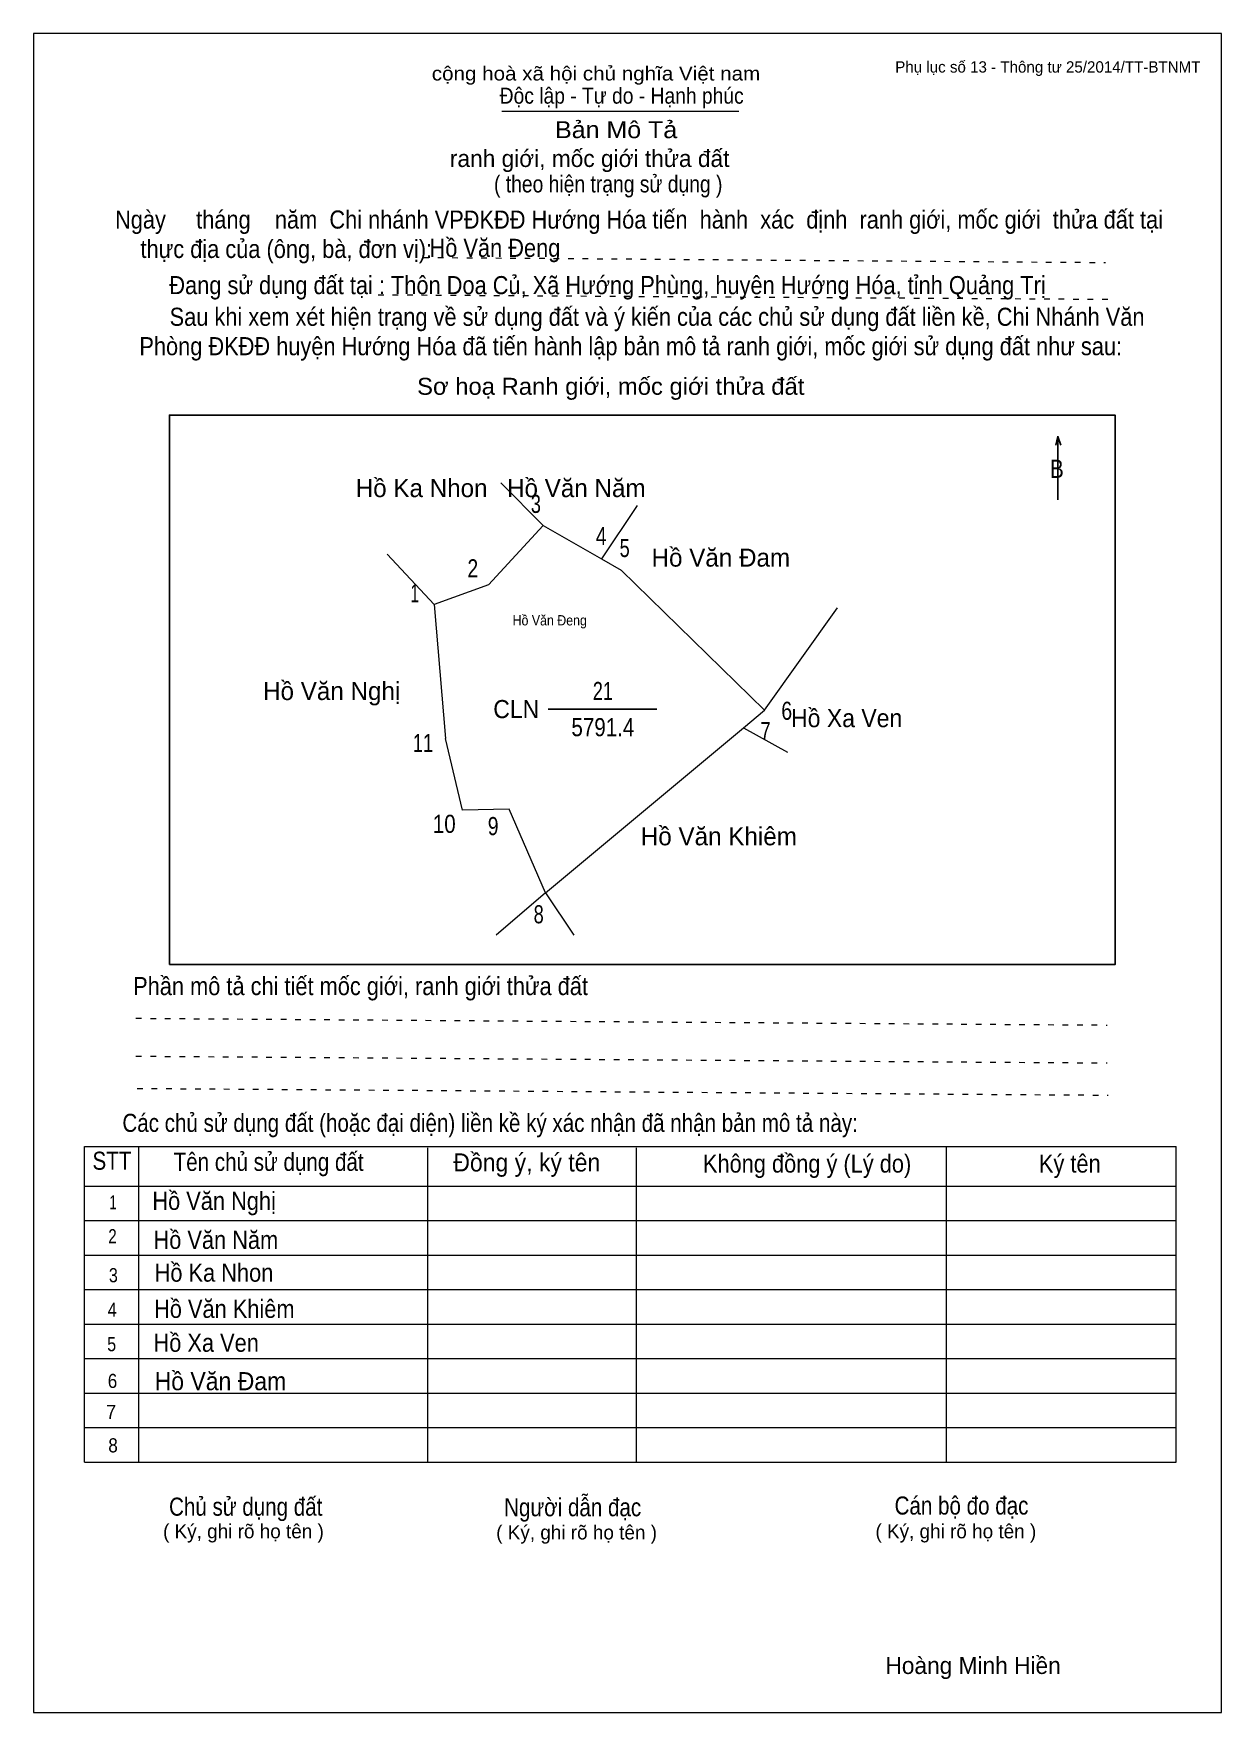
# Model space of a CAD drawing. Header units: centimetres. Extents: x 0 to 21, y 0 to 29.7.
import ezdxf
from ezdxf.enums import TextEntityAlignment as Align

# ---------------------------------------------------------------- set-up
doc = ezdxf.new("R2010")
doc.units = ezdxf.units.CM
doc.header["$LTSCALE"] = 0.13
doc.linetypes.add('DOTTED', pattern=[1.5, 0.3, -1.2])
for name, color, linetype, lineweight in [('1', 7, 'Continuous', 13), ('33', 7, 'Continuous', 25), ('6', 7, 'Continuous', 13), ('62', 7, 'Continuous', 13)]:
    doc.layers.add(name, color=color, linetype=linetype, lineweight=lineweight)
for name, color, linetype in [('2', 7, 'Continuous'), ('32', 7, 'Continuous'), ('34', 7, 'Continuous'), ('63', 7, 'Continuous')]:
    doc.layers.add(name, color=color, linetype=linetype)

msp = doc.modelspace()

# ---------------------------------------------------------------- linework, layer by layer
at = {"layer": '1'}
msp.add_lwpolyline([(21, 0), (21, 29.7), (0, 29.7), (0, 0)], close=True, dxfattribs=at)
at = {"layer": '33'}
msp.add_line((9.1, 17.75), (11.02, 17.75), dxfattribs=at)
at = {"layer": '6'}
for p, q in [((9.01, 21), (8.26, 21.75)), ((10.67, 21.35), (10.04, 20.41)), ((9.01, 21), (10.04, 20.41)), ((6.25, 20.49), (7.08, 19.6)), ((7.08, 19.6), (7.28, 17.23)), ((12.92, 17.73), (14.21, 19.54)), ((12.55, 17.42), (13.33, 16.99)), ((9.05, 14.5), (8.41, 15.98)), ((9.05, 14.5), (8.18, 13.75)), ((9.05, 14.5), (9.55, 13.75))]:
    msp.add_line(p, q, dxfattribs=at)
for points in [[(9.01, 21), (8.04, 19.95), (7.08, 19.6)], [(10.04, 20.41), (10.39, 20.21), (12.92, 17.73)], [(9.05, 14.5), (12.55, 17.42), (12.92, 17.73)], [(8.41, 15.98), (7.58, 15.96), (7.28, 17.23)]]:
    msp.add_lwpolyline(points, dxfattribs=at)
at = {"layer": '62'}
for p, q in [((8.28, 28.33), (12.47, 28.33)), ((0.9, 10.01), (20.2, 10.01)), ((0.9, 4.43), (0.9, 10.01)), ((1.86, 4.43), (1.86, 10.01)), ((6.97, 4.43), (6.97, 9.99)), ((10.66, 4.43), (10.66, 9.99)), ((16.14, 4.43), (16.14, 10.01)), ((20.2, 4.43), (20.2, 10.01)), ((0.9, 9.31), (20.2, 9.31)), ((0.9, 8.7), (20.2, 8.7)), ((0.9, 8.09), (20.2, 8.09)), ((0.9, 7.48), (20.2, 7.48)), ((0.9, 6.87), (20.2, 6.87)), ((0.9, 6.26), (20.2, 6.26)), ((0.9, 5.65), (20.2, 5.65)), ((0.9, 5.04), (20.2, 5.04)), ((0.9, 4.43), (20.2, 4.43))]:
    msp.add_line(p, q, dxfattribs=at)
at = {"layer": '62', "linetype": 'DOTTED'}
for p, q in [((6.89, 25.74), (18.95, 25.65)), ((6.09, 25.08), (19.04, 25)), ((1.81, 12.28), (18.98, 12.16)), ((1.81, 11.61), (18.98, 11.49)), ((1.83, 11.04), (19, 10.92))]:
    msp.add_line(p, q, dxfattribs=at)
at = {"layer": '62', "lineweight": 25}
for p, q in [((18.11, 22.58), (18.11, 21.45)), ((18.11, 22.57), (18.07, 22.42)), ((18.11, 22.57), (18.16, 22.42))]:
    msp.add_line(p, q, dxfattribs=at)
msp.add_lwpolyline([(2.4, 13.23), (19.12, 13.23), (19.12, 22.95), (2.4, 22.95)], close=True, dxfattribs=at)

# ---------------------------------------------------------------- texts
at = {"layer": '2', "width": 0.9}
msp.add_text('Hồ Văn Đeng', height=0.1817, dxfattribs=at).set_placement((9.125, 19.23), align=Align.CENTER)
at = {"layer": '32'}
for s, width, p in [('3', 0.75, (8.88, 21.22)), ('4', 0.8, (10.035, 20.65)), ('5', 0.75, (10.45, 20.44)), ('2', 0.8, (7.765, 20.08)), ('1', 0.65, (6.74, 19.64)), ('6', 0.8, (13.315, 17.56)), ('11', 0.75, (6.885, 16.99)), ('7', 0.75, (12.94, 17.2)), ('10', 0.85, (7.26, 15.56)), ('9', 0.8, (8.125, 15.52)), ('8', 0.75, (8.93, 13.96))]:
    msp.add_text(s, height=0.32, dxfattribs=dict(at, width=width)).set_placement(p, align=Align.CENTER)
at = {"layer": '33'}
for s, p in [('Hồ Ka Nhon', (6.86, 21.5)), ('Hồ Ka Nhon', (6.86, 21.5)), ('Hồ Văn Năm', (9.595, 21.5)), ('Hồ Văn Đam', (12.15, 20.27)), ('Hồ Văn Đam', (12.15, 20.27)), ('Hồ Văn Nghị', (5.27, 17.91)), ('Hồ Văn Khiêm', (12.115, 15.34))]:
    msp.add_text(s, height=0.32, dxfattribs=at).set_placement(p, align=Align.CENTER)
for s, width, p in [('21', 0.75, (10.065, 17.91)), ('5791.4', 0.85, (10.065, 17.27)), ('Hồ Xa Ven', 0.95, (14.375, 17.43))]:
    msp.add_text(s, height=0.32, dxfattribs=dict(at, width=width)).set_placement(p, align=Align.CENTER)
at = {"layer": '33', "width": 0.95}
msp.add_text('CLN', height=0.32, dxfattribs=at).set_placement((8.94, 17.59), align=Align.RIGHT)
at = {"layer": '34'}
for s, width, p in [('Hồ Văn Đeng', 0.9, (7, 25.75)), ('Hồ Văn Nghị', 0.9, (2.1, 8.89)), ('Hồ Văn Năm', 0.9, (2.12, 8.2)), ('Hồ Ka Nhon', 0.9, (2.14, 7.62)), ('Hồ Văn Khiêm', 0.9, (2.13, 6.98)), ('Hồ Xa Ven', 0.9, (2.12, 6.38)), ('Hồ Văn Đam', 0.95, (2.14, 5.7))]:
    msp.add_text(s, height=0.32, dxfattribs=dict(at, width=width)).set_placement(p)
at = {"layer": '62'}
for s, height, width, p in [('cộng hoà xã hội chủ nghĩa Việt nam', 0.2474, 1.1, (7.04, 28.87)), ('Độc lập - Tự do - Hạnh phúc', 0.2828, 0.9, (8.24, 28.46)), ('Bản Mô Tả', 0.3, 1.1, (9.22, 27.85)), ('( theo hiện trạng sử dụng )', 0.3, 0.85, (8.14, 26.89)), ('Ngày     tháng    năm  Chi nhánh VPĐKĐĐ Hướng Hóa tiến  hành  xác  định  ranh giới, mốc giới  thửa đất tại ', 0.32, 0.9, (1.44, 26.25)), ('thực địa của (ông, bà, đơn vị): ', 0.32, 0.9, (1.89, 25.73)), ('Đang sử dụng đất tại : Thôn Doa Củ, Xã Hướng Phùng, huyện Hướng Hóa, tỉnh Quảng Trị', 0.32, 0.9, (2.4, 25.09)), ('     Sau khi xem xét hiện trạng về sử dụng đất và ý kiến của các chủ sử dụng đất liền kề, Chi Nhánh Văn ', 0.32, 0.9, (1.87, 24.53)), ('Phòng ĐKĐĐ huyện Hướng Hóa đã tiến hành lập bản mô tả ranh giới, mốc giới sử dụng đất như sau:', 0.32, 0.9, (1.87, 24.01)), ('Sơ hoạ Ranh giới, mốc giới thửa đất', 0.3, 1.05, (6.78, 23.31)), ('B', 0.32, 0.85, (17.97, 21.84)), ('Phần mô tả chi tiết mốc giới, ranh giới thửa đất ', 0.32, 0.9, (1.76, 12.69)), ('Các chủ sử dụng đất (hoặc đại diện) liền kề ký xác nhận đã nhận bản mô tả này:', 0.32, 0.85, (1.57, 10.27))]:
    msp.add_text(s, height=height, dxfattribs=dict(at, width=width)).set_placement(p)
msp.add_text('ranh giới, mốc giới thửa đất', height=0.3, dxfattribs=at).set_placement((7.36, 27.34))
for s, height, width, p in [('STT', 0.32, 0.85, (1.385, 9.6)), ('Tên chủ sử dụng đất', 0.32, 0.85, (4.155, 9.58)), ('Đồng ý, ký tên', 0.32, 0.95, (8.72, 9.57)), ('Không đồng ý (Lý do)', 0.32, 0.9, (13.675, 9.55)), ('Ký tên', 0.32, 0.9, (18.32, 9.55)), ('1', 0.25, 0.7, (1.405, 8.9)), ('2', 0.25, 0.8, (1.395, 8.3)), ('3', 0.25, 0.85, (1.41, 7.61)), ('4', 0.25, 0.85, (1.39, 7)), ('5', 0.25, 0.85, (1.38, 6.39)), ('6', 0.25, 0.9, (1.395, 5.74)), ('7', 0.25, 0.95, (1.37, 5.19)), ('8', 0.25, 0.9, (1.405, 4.6)), ('Người dẫn đạc', 0.32, 0.85, (9.53, 3.47)), ('Chủ sử dụng đất', 0.32, 0.85, (3.75, 3.48)), ('Cán bộ đo đạc', 0.32, 0.85, (16.405, 3.5))]:
    msp.add_text(s, height=height, dxfattribs=dict(at, width=width)).set_placement(p, align=Align.CENTER)
for p in [(3.71, 3.08), (9.6, 3.06), (16.305, 3.08)]:
    msp.add_text('( Ký, ghi rõ họ tên )', height=0.25, dxfattribs=at).set_placement(p, align=Align.CENTER)
at = {"layer": '63'}
msp.add_text('Phụ lục số 13 - Thông tư 25/2014/TT-BTNMT', height=0.2, dxfattribs=at).set_placement((20.63, 29.01), align=Align.RIGHT)
msp.add_text('Hoàng Minh Hiền', height=0.3, dxfattribs=at).set_placement((16.61, 0.68), align=Align.CENTER)

doc.saveas('drawing.dxf')
